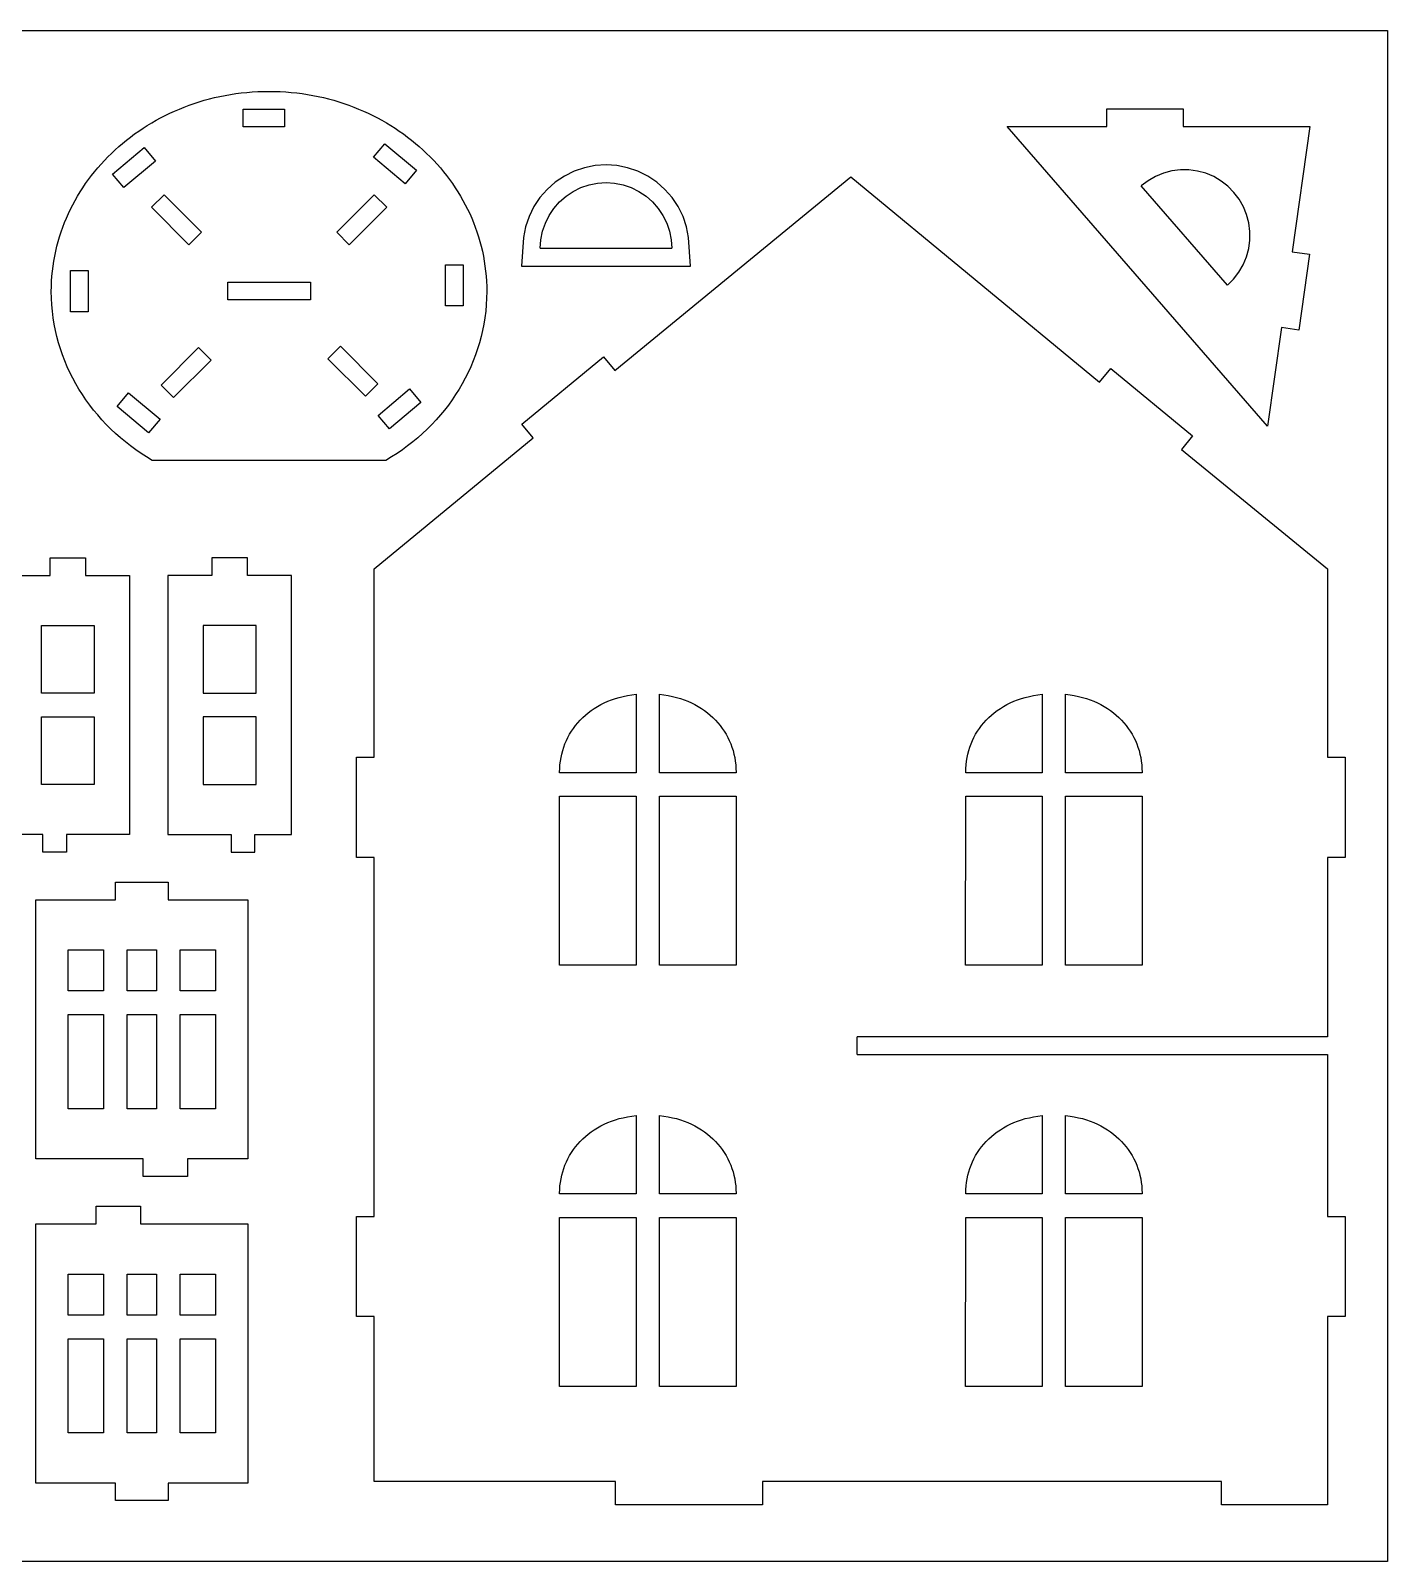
# Model space of a CAD drawing. Extents: x -7719 to 7719, y -4868 to 4868.
# Drawn here: x -5442 to -2671, y -1563 to 1563 of the extents above; entities that cross this region are included whole.
import ezdxf

# ---------------------------------------------------------------- set-up
doc = ezdxf.new("R2010")
doc.units = 0
doc.header["$MEASUREMENT"] = 0
doc.layers.get('0').update_dxf_attribs({"linetype": 'CONTINUOUS'})

msp = doc.modelspace()

# ---------------------------------------------------------------- linework, layer by layer
for p, q in [((-7719.2, 1562.6), (-2670.9, 1562.6)), ((-2670.9, 1562.6), (-2670.9, -1562.6)), ((-4989.4, 1437.4), (-4978.1, 1438.1)), ((-4978.1, 1438.1), (-4966.7, 1438.5)), ((-4966.7, 1438.5), (-4955.2, 1438.6)), ((-4955.2, 1438.6), (-4943.7, 1438.5)), ((-4943.7, 1438.5), (-4932.3, 1438.1)), ((-4932.3, 1438.1), (-4921, 1437.4)), ((-5138.2, 1402.5), (-5128.3, 1406.5)), ((-5128.3, 1406.5), (-5118.3, 1410.3)), ((-5118.3, 1410.3), (-5108.1, 1413.8)), ((-5108.1, 1413.8), (-5097.8, 1417.2)), ((-5097.8, 1417.2), (-5087.4, 1420.3)), ((-5087.4, 1420.3), (-5076.9, 1423.1)), ((-5076.9, 1423.1), (-5066.3, 1425.8)), ((-5066.3, 1425.8), (-5055.6, 1428.2)), ((-5055.6, 1428.2), (-5044.8, 1430.3)), ((-5044.8, 1430.3), (-5033.9, 1432.2)), ((-5033.9, 1432.2), (-5022.9, 1433.9)), ((-5022.9, 1433.9), (-5011.8, 1435.3)), ((-5011.8, 1435.3), (-5000.7, 1436.5)), ((-5000.7, 1436.5), (-4989.4, 1437.4)), ((-4921, 1437.4), (-4909.7, 1436.5)), ((-4909.7, 1436.5), (-4898.6, 1435.3)), ((-4898.6, 1435.3), (-4887.5, 1433.9)), ((-4887.5, 1433.9), (-4876.5, 1432.2)), ((-4876.5, 1432.2), (-4865.6, 1430.3)), ((-4865.6, 1430.3), (-4854.8, 1428.2)), ((-4854.8, 1428.2), (-4844.1, 1425.8)), ((-4844.1, 1425.8), (-4833.5, 1423.1)), ((-4833.5, 1423.1), (-4823, 1420.3)), ((-4823, 1420.3), (-4812.6, 1417.2)), ((-4812.6, 1417.2), (-4802.3, 1413.8)), ((-4802.3, 1413.8), (-4792.2, 1410.3)), ((-4792.2, 1410.3), (-4782.1, 1406.5)), ((-4782.1, 1406.5), (-4772.2, 1402.5)), ((-5194.9, 1374.2), (-5185.8, 1379.5)), ((-5185.8, 1379.5), (-5176.6, 1384.5)), ((-5176.6, 1384.5), (-5167.2, 1389.3)), ((-5167.2, 1389.3), (-5157.7, 1393.9)), ((-5157.7, 1393.9), (-5148, 1398.3)), ((-5148, 1398.3), (-5138.2, 1402.5)), ((-5007.9, 1366.3), (-5007.9, 1402.4)), ((-5007.9, 1402.4), (-4923.7, 1402.4)), ((-4923.7, 1402.4), (-4923.7, 1366.3)), ((-4772.2, 1402.5), (-4762.4, 1398.3)), ((-4762.4, 1398.3), (-4752.8, 1393.9)), ((-4752.8, 1393.9), (-4743.2, 1389.3)), ((-4743.2, 1389.3), (-4733.9, 1384.5)), ((-4733.9, 1384.5), (-4724.6, 1379.5)), ((-4724.6, 1379.5), (-4715.5, 1374.2)), ((-3244.2, 1403), (-3088, 1403)), ((-3244.2, 1367), (-3244.2, 1403)), ((-3088, 1403), (-3088, 1367)), ((-5246.2, 1339), (-5238.1, 1345.3)), ((-5238.1, 1345.3), (-5229.8, 1351.5)), ((-5229.8, 1351.5), (-5221.3, 1357.4)), ((-5221.3, 1357.4), (-5212.6, 1363.2)), ((-5212.6, 1363.2), (-5203.8, 1368.8)), ((-5203.8, 1368.8), (-5194.9, 1374.2)), ((-4923.7, 1366.3), (-5007.9, 1366.3)), ((-4715.5, 1374.2), (-4706.6, 1368.8)), ((-4706.6, 1368.8), (-4697.8, 1363.2)), ((-4697.8, 1363.2), (-4689.1, 1357.4)), ((-4689.1, 1357.4), (-4680.7, 1351.5)), ((-4680.7, 1351.5), (-4672.3, 1345.3)), ((-4672.3, 1345.3), (-4664.2, 1339)), ((-3447.7, 1367), (-3244.2, 1367)), ((-2915.5, 754.7), (-3447.7, 1367)), ((-3088, 1367), (-2829.5, 1367)), ((-2829.5, 1367), (-2865.4, 1111)), ((-5277.1, 1311.9), (-5269.7, 1318.9)), ((-5274.8, 1269.8), (-5210.3, 1323.9)), ((-5269.7, 1318.9), (-5262, 1325.8)), ((-5262, 1325.8), (-5254.2, 1332.4)), ((-5254.2, 1332.4), (-5246.2, 1339)), ((-5210.3, 1323.9), (-5187.1, 1296.3)), ((-4741.8, 1304), (-4718.6, 1331.6)), ((-4718.6, 1331.6), (-4654.2, 1277.5)), ((-4664.2, 1339), (-4656.2, 1332.4)), ((-4656.2, 1332.4), (-4648.4, 1325.8)), ((-4648.4, 1325.8), (-4640.8, 1318.9)), ((-4640.8, 1318.9), (-4633.3, 1311.9)), ((-5311.6, 1274.5), (-5305.1, 1282.2)), ((-5305.1, 1282.2), (-5298.4, 1289.9)), ((-5298.4, 1289.9), (-5291.5, 1297.4)), ((-5291.5, 1297.4), (-5284.4, 1304.7)), ((-5284.4, 1304.7), (-5277.1, 1311.9)), ((-5187.1, 1296.3), (-5251.6, 1242.2)), ((-4677.4, 1249.9), (-4741.8, 1304)), ((-4633.3, 1311.9), (-4626, 1304.7)), ((-4626, 1304.7), (-4618.9, 1297.4)), ((-4618.9, 1297.4), (-4612, 1289.9)), ((-4612, 1289.9), (-4605.3, 1282.2)), ((-4605.3, 1282.2), (-4598.8, 1274.5)), ((-4311, 1282.5), (-4332.1, 1275.4)), ((-4289.1, 1286.9), (-4311, 1282.5)), ((-4266.9, 1288.4), (-4289.1, 1286.9)), ((-4244.7, 1286.9), (-4266.9, 1288.4)), ((-4222.8, 1282.5), (-4244.7, 1286.9)), ((-4201.7, 1275.4), (-4222.8, 1282.5)), ((-5335.5, 1241.9), (-5329.9, 1250.2)), ((-5329.9, 1250.2), (-5324, 1258.4)), ((-5324, 1258.4), (-5317.9, 1266.5)), ((-5317.9, 1266.5), (-5311.6, 1274.5)), ((-5251.6, 1242.2), (-5274.8, 1269.8)), ((-4654.2, 1277.5), (-4677.4, 1249.9)), ((-4598.8, 1274.5), (-4592.5, 1266.5)), ((-4592.5, 1266.5), (-4586.4, 1258.4)), ((-4586.4, 1258.4), (-4580.6, 1250.2)), ((-4580.6, 1250.2), (-4574.9, 1241.9)), ((-4370.6, 1253.2), (-4387.3, 1238.5)), ((-4352, 1265.5), (-4370.6, 1253.2)), ((-4332.1, 1275.4), (-4352, 1265.5)), ((-4301.6, 1247.6), (-4284.4, 1251.1)), ((-4284.4, 1251.1), (-4266.9, 1252.2)), ((-4266.9, 1252.2), (-4249.4, 1251.1)), ((-4249.4, 1251.1), (-4232.2, 1247.6)), ((-4248.8, 868.9), (-3767.2, 1264)), ((-4181.8, 1265.5), (-4201.7, 1275.4)), ((-4163.2, 1253.2), (-4181.8, 1265.5)), ((-4146.5, 1238.5), (-4163.2, 1253.2)), ((-3767.2, 1264), (-3258.7, 844.8)), ((-3159.6, 1256.2), (-3173.6, 1245.6)), ((-3144.4, 1264.9), (-3159.6, 1256.2)), ((-3128.2, 1271.5), (-3144.4, 1264.9)), ((-3111.2, 1276), (-3128.2, 1271.5)), ((-3093.8, 1278.2), (-3111.2, 1276)), ((-3076.2, 1278.2), (-3093.8, 1278.2)), ((-3058.8, 1275.8), (-3076.2, 1278.2)), ((-3041.9, 1271.2), (-3058.8, 1275.8)), ((-3025.7, 1264.4), (-3041.9, 1271.2)), ((-3010.6, 1255.5), (-3025.7, 1264.4)), ((-2996.7, 1244.8), (-3010.6, 1255.5)), ((-5351.3, 1216), (-5346.3, 1224.7)), ((-5346.3, 1224.7), (-5341, 1233.4)), ((-5341, 1233.4), (-5335.5, 1241.9)), ((-5195.2, 1202), (-5169.7, 1227.5)), ((-5169.7, 1227.5), (-5093.2, 1151)), ((-4816.7, 1151), (-4740.2, 1227.5)), ((-4740.2, 1227.5), (-4714.7, 1202)), ((-4574.9, 1241.9), (-4569.4, 1233.4)), ((-4569.4, 1233.4), (-4564.2, 1224.7)), ((-4564.2, 1224.7), (-4559.1, 1216)), ((-4402, 1221.7), (-4414.4, 1203.2)), ((-4387.3, 1238.5), (-4402, 1221.7)), ((-4361.8, 1212.9), (-4348.6, 1224.5)), ((-4348.6, 1224.5), (-4334, 1234.2)), ((-4334, 1234.2), (-4318.2, 1242)), ((-4318.2, 1242), (-4301.6, 1247.6)), ((-4232.2, 1247.6), (-4215.6, 1242)), ((-4215.6, 1242), (-4199.8, 1234.2)), ((-4199.8, 1234.2), (-4185.2, 1224.5)), ((-4185.2, 1224.5), (-4172, 1212.9)), ((-4131.8, 1221.7), (-4146.5, 1238.5)), ((-4119.4, 1203.2), (-4131.8, 1221.7)), ((-2997.6, 1043.1), (-3173.6, 1245.6)), ((-2984.3, 1232.3), (-2996.7, 1244.8)), ((-2973.7, 1218.4), (-2984.3, 1232.3)), ((-5369.1, 1179.8), (-5365, 1189)), ((-5365, 1189), (-5360.6, 1198.1)), ((-5360.6, 1198.1), (-5356.1, 1207.1)), ((-5356.1, 1207.1), (-5351.3, 1216)), ((-5118.7, 1125.5), (-5195.2, 1202)), ((-4714.7, 1202), (-4791.2, 1125.5)), ((-4559.1, 1216), (-4554.3, 1207.1)), ((-4554.3, 1207.1), (-4549.8, 1198.1)), ((-4549.8, 1198.1), (-4545.4, 1189)), ((-4545.4, 1189), (-4541.3, 1179.8)), ((-4414.4, 1203.2), (-4424.2, 1183.2)), ((-4383.1, 1185.1), (-4373.3, 1199.7)), ((-4373.3, 1199.7), (-4361.8, 1212.9)), ((-4172, 1212.9), (-4160.5, 1199.7)), ((-4160.5, 1199.7), (-4150.7, 1185.1)), ((-4109.6, 1183.2), (-4119.4, 1203.2)), ((-2965, 1203.1), (-2973.7, 1218.4)), ((-2958.4, 1186.9), (-2965, 1203.1)), ((-5379.9, 1151.5), (-5376.6, 1161)), ((-5376.6, 1161), (-5372.9, 1170.5)), ((-5372.9, 1170.5), (-5369.1, 1179.8)), ((-4541.3, 1179.8), (-4537.5, 1170.5)), ((-4537.5, 1170.5), (-4533.9, 1161)), ((-4533.9, 1161), (-4530.5, 1151.5)), ((-4431.4, 1162.1), (-4435.7, 1140.3)), ((-4424.2, 1183.2), (-4431.4, 1162.1)), ((-4396.5, 1152.8), (-4390.8, 1169.4)), ((-4390.8, 1169.4), (-4383.1, 1185.1)), ((-4150.7, 1185.1), (-4143, 1169.4)), ((-4143, 1169.4), (-4137.3, 1152.8)), ((-4102.4, 1162.1), (-4109.6, 1183.2)), ((-4098.1, 1140.3), (-4102.4, 1162.1)), ((-2953.9, 1169.9), (-2958.4, 1186.9)), ((-2951.7, 1152.5), (-2953.9, 1169.9)), ((-5388.5, 1122.2), (-5385.9, 1132.1)), ((-5385.9, 1132.1), (-5383.1, 1141.8)), ((-5383.1, 1141.8), (-5379.9, 1151.5)), ((-5093.2, 1151), (-5118.7, 1125.5)), ((-4791.2, 1125.5), (-4816.7, 1151)), ((-4530.5, 1151.5), (-4527.4, 1141.8)), ((-4527.4, 1141.8), (-4524.5, 1132.1)), ((-4524.5, 1132.1), (-4521.9, 1122.2)), ((-4435.7, 1140.3), (-4439.6, 1082)), ((-4401.1, 1118.1), (-4399.9, 1135.6)), ((-4399.9, 1135.6), (-4396.5, 1152.8)), ((-4137.3, 1152.8), (-4133.9, 1135.6)), ((-4133.9, 1135.6), (-4132.8, 1118.1)), ((-4094.2, 1082), (-4098.1, 1140.3)), ((-2954.1, 1117.6), (-2951.8, 1135)), ((-2951.8, 1135), (-2951.7, 1152.5)), ((-5394.8, 1092.2), (-5393, 1102.3)), ((-5393, 1102.3), (-5390.9, 1112.3)), ((-5390.9, 1112.3), (-5388.5, 1122.2)), ((-4521.9, 1122.2), (-4519.5, 1112.3)), ((-4519.5, 1112.3), (-4517.4, 1102.3)), ((-4517.4, 1102.3), (-4515.6, 1092.2)), ((-4401.1, 1118.1), (-4132.8, 1118.1)), ((-2965.5, 1084.5), (-2958.7, 1100.7)), ((-2958.7, 1100.7), (-2954.1, 1117.6)), ((-2865.4, 1111), (-2829.7, 1105.9)), ((-2829.7, 1105.9), (-2851.5, 951.2)), ((-5398.6, 1061.4), (-5397.6, 1071.7)), ((-5397.6, 1071.7), (-5396.4, 1082)), ((-5396.4, 1082), (-5394.8, 1092.2)), ((-5360.6, 1072.6), (-5324.5, 1072.6)), ((-5360.6, 988.5), (-5360.6, 1072.6)), ((-5324.5, 1072.6), (-5324.5, 988.5)), ((-4595, 1000.5), (-4595, 1084.7)), ((-4595, 1084.7), (-4559, 1084.6)), ((-4559, 1084.6), (-4558.9, 1000.5)), ((-4515.6, 1092.2), (-4514.1, 1082)), ((-4514.1, 1082), (-4512.8, 1071.7)), ((-4512.8, 1071.7), (-4511.8, 1061.4)), ((-4439.6, 1082), (-4094.2, 1082)), ((-2985.1, 1055.4), (-2974.4, 1069.3)), ((-2974.4, 1069.3), (-2965.5, 1084.5)), ((-5399.9, 1030), (-5399.8, 1040.5)), ((-5399.8, 1040.5), (-5399.4, 1051)), ((-5399.4, 1051), (-5398.6, 1061.4)), ((-5039.1, 1048.8), (-4870.8, 1048.8)), ((-5039.1, 1012.8), (-5039.1, 1048.8)), ((-4870.8, 1048.8), (-4870.8, 1012.8)), ((-4511.8, 1061.4), (-4511.1, 1051)), ((-4511.1, 1051), (-4510.6, 1040.5)), ((-4510.6, 1040.5), (-4510.5, 1030)), ((-2997.6, 1043.1), (-2985.1, 1055.4)), ((-5399.7, 1016.4), (-5399.9, 1030)), ((-5399, 1003), (-5399.7, 1016.4)), ((-5397.8, 989.7), (-5399, 1003)), ((-4870.8, 1012.8), (-5039.1, 1012.8)), ((-4558.9, 1000.5), (-4595, 1000.5)), ((-4511.4, 1003), (-4512.6, 989.7)), ((-4510.7, 1016.4), (-4511.4, 1003)), ((-4510.5, 1030), (-4510.7, 1016.4)), ((-5396.2, 976.5), (-5397.8, 989.7)), ((-5394.1, 963.4), (-5396.2, 976.5)), ((-5324.5, 988.5), (-5360.6, 988.5)), ((-4514.3, 976.5), (-4516.3, 963.4)), ((-4512.6, 989.7), (-4514.3, 976.5)), ((-5391.5, 950.5), (-5394.1, 963.4)), ((-5388.6, 937.8), (-5391.5, 950.5)), ((-5385.2, 925.1), (-5388.6, 937.8)), ((-4521.9, 937.8), (-4525.3, 925.1)), ((-4518.9, 950.5), (-4521.9, 937.8)), ((-4516.3, 963.4), (-4518.9, 950.5)), ((-2887.2, 956.2), (-2915.5, 754.7)), ((-2851.5, 951.2), (-2887.2, 956.2)), ((-5381.3, 912.7), (-5385.2, 925.1)), ((-5377.1, 900.4), (-5381.3, 912.7)), ((-5175.7, 838.8), (-5099.2, 915.3)), ((-5099.2, 915.3), (-5073.7, 889.8)), ((-4834.8, 892.6), (-4809.3, 918.1)), ((-4809.3, 918.1), (-4732.8, 841.6)), ((-4529.1, 912.7), (-4533.3, 900.4)), ((-4525.3, 925.1), (-4529.1, 912.7)), ((-5372.4, 888.2), (-5377.1, 900.4)), ((-5367.4, 876.3), (-5372.4, 888.2)), ((-5362, 864.5), (-5367.4, 876.3)), ((-5073.7, 889.8), (-5150.2, 813.3)), ((-4758.3, 816.1), (-4834.8, 892.6)), ((-4543, 876.3), (-4548.5, 864.5)), ((-4538, 888.2), (-4543, 876.3)), ((-4533.3, 900.4), (-4538, 888.2)), ((-4438.7, 759.1), (-4271.8, 896.7)), ((-4271.8, 896.7), (-4248.8, 868.9)), ((-5356.1, 852.9), (-5362, 864.5)), ((-5349.9, 841.6), (-5356.1, 852.9)), ((-4554.3, 852.9), (-4560.5, 841.6)), ((-4548.5, 864.5), (-4554.3, 852.9)), ((-3258.7, 844.8), (-3235.8, 872.7)), ((-3235.8, 872.7), (-3068.8, 735)), ((-5343.4, 830.4), (-5349.9, 841.6)), ((-5336.4, 819.4), (-5343.4, 830.4)), ((-5329.1, 808.7), (-5336.4, 819.4)), ((-5265.5, 795.5), (-5242.3, 823.2)), ((-5242.3, 823.2), (-5177.9, 769.1)), ((-5150.2, 813.3), (-5175.7, 838.8)), ((-4732.8, 841.6), (-4758.3, 816.1)), ((-4732.6, 776.9), (-4668.1, 831)), ((-4668.1, 831), (-4644.9, 803.3)), ((-4574, 819.4), (-4581.3, 808.7)), ((-4567.1, 830.4), (-4574, 819.4)), ((-4560.5, 841.6), (-4567.1, 830.4)), ((-5321.5, 798.2), (-5329.1, 808.7)), ((-5313.5, 787.9), (-5321.5, 798.2)), ((-5305.2, 777.9), (-5313.5, 787.9)), ((-5201.1, 741.5), (-5265.5, 795.5)), ((-4644.9, 803.3), (-4709.4, 749.3)), ((-4596.9, 787.9), (-4605.2, 777.9)), ((-4588.9, 798.2), (-4596.9, 787.9)), ((-4581.3, 808.7), (-4588.9, 798.2)), ((-5296.6, 768.1), (-5305.2, 777.9)), ((-5287.6, 758.5), (-5296.6, 768.1)), ((-5278.3, 749.2), (-5287.6, 758.5)), ((-5177.9, 769.1), (-5201.1, 741.5)), ((-4709.4, 749.3), (-4732.6, 776.9)), ((-4622.8, 758.5), (-4632.1, 749.2)), ((-4613.9, 768.1), (-4622.8, 758.5)), ((-4605.2, 777.9), (-4613.9, 768.1)), ((-4415.8, 731.3), (-4438.7, 759.1)), ((-5268.8, 740.2), (-5278.3, 749.2)), ((-5258.9, 731.5), (-5268.8, 740.2)), ((-5248.7, 723), (-5258.9, 731.5)), ((-5238.3, 714.8), (-5248.7, 723)), ((-4740.4, 463.7), (-4415.8, 731.3)), ((-4661.7, 723), (-4672.1, 714.8)), ((-4651.5, 731.5), (-4661.7, 723)), ((-4641.7, 740.2), (-4651.5, 731.5)), ((-4632.1, 749.2), (-4641.7, 740.2)), ((-3068.8, 735), (-3091.8, 707.2)), ((-5227.6, 707), (-5238.3, 714.8)), ((-5216.6, 699.4), (-5227.6, 707)), ((-5205.4, 692.1), (-5216.6, 699.4)), ((-5193.9, 685.1), (-5205.4, 692.1)), ((-4705, 692.1), (-4716.5, 685.1)), ((-4693.8, 699.4), (-4705, 692.1)), ((-4682.8, 707), (-4693.8, 699.4)), ((-4672.1, 714.8), (-4682.8, 707)), ((-3091.8, 707.2), (-2793.2, 463.7)), ((-4716.5, 685.1), (-5193.9, 685.1)), ((-5402.2, 486.4), (-5330.1, 486.4)), ((-5402.2, 450.3), (-5402.2, 486.4)), ((-5330.1, 486.4), (-5330.1, 450.3)), ((-4999.5, 486.4), (-5071.7, 486.4)), ((-5071.7, 486.4), (-5071.7, 450.3)), ((-4999.5, 450.3), (-4999.5, 486.4)), ((-5492.4, 450.3), (-5402.2, 450.3)), ((-5330.1, 450.3), (-5239.9, 450.3)), ((-5239.9, 450.3), (-5239.9, -78.6)), ((-5071.7, 450.3), (-5161.8, 450.3)), ((-5161.8, 450.3), (-5161.8, -78.6)), ((-4909.4, 450.3), (-4999.5, 450.3)), ((-4909.4, -78.6), (-4909.4, 450.3)), ((-4740.4, 79.1), (-4740.4, 463.7)), ((-2793.2, 463.7), (-2793.2, 79.1)), ((-5420.2, 209.9), (-5420.2, 348.1)), ((-5420.2, 348.1), (-5312.1, 348.1)), ((-5312.1, 348.1), (-5312.1, 209.9)), ((-5089.7, 348.1), (-5089.7, 209.9)), ((-4981.5, 348.1), (-5089.7, 348.1)), ((-4981.5, 209.9), (-4981.5, 348.1)), ((-5312.1, 209.9), (-5420.2, 209.9)), ((-5089.7, 209.9), (-4981.5, 209.9)), ((-4277.5, 186.5), (-4270.5, 190)), ((-4270.5, 190), (-4263.2, 193.3)), ((-4263.2, 193.3), (-4255.6, 196.2)), ((-4255.6, 196.2), (-4247.8, 198.9)), ((-4247.8, 198.9), (-4239.8, 201.3)), ((-4239.8, 201.3), (-4231.6, 203.3)), ((-4231.6, 203.3), (-4223.1, 205.1)), ((-4223.1, 205.1), (-4214.4, 206.5)), ((-4214.4, 206.5), (-4205.5, 207.6)), ((-4205.5, 207.6), (-4205.5, 47.5)), ((-4157.4, 207.6), (-4148.5, 206.5)), ((-4157.4, 47.5), (-4157.4, 207.6)), ((-4148.5, 206.5), (-4139.8, 205.1)), ((-4139.8, 205.1), (-4131.4, 203.3)), ((-4131.4, 203.3), (-4123.1, 201.3)), ((-4123.1, 201.3), (-4115.1, 198.9)), ((-4115.1, 198.9), (-4107.3, 196.2)), ((-4107.3, 196.2), (-4099.8, 193.3)), ((-4099.8, 193.3), (-4092.5, 190)), ((-4092.5, 190), (-4085.4, 186.5)), ((-3448.2, 186.5), (-3441.1, 190)), ((-3441.1, 190), (-3433.8, 193.3)), ((-3433.8, 193.3), (-3426.3, 196.2)), ((-3426.3, 196.2), (-3418.5, 198.9)), ((-3418.5, 198.9), (-3410.5, 201.3)), ((-3410.5, 201.3), (-3402.2, 203.3)), ((-3402.2, 203.3), (-3393.8, 205.1)), ((-3393.8, 205.1), (-3385.1, 206.5)), ((-3385.1, 206.5), (-3376.2, 207.6)), ((-3376.2, 207.6), (-3376.2, 47.5)), ((-3328.1, 207.6), (-3319.2, 206.5)), ((-3328.1, 47.5), (-3328.1, 207.6)), ((-3319.2, 206.5), (-3310.5, 205.1)), ((-3310.5, 205.1), (-3302, 203.3)), ((-3302, 203.3), (-3293.8, 201.3)), ((-3293.8, 201.3), (-3285.8, 198.9)), ((-3285.8, 198.9), (-3278, 196.2)), ((-3278, 196.2), (-3270.4, 193.3)), ((-3270.4, 193.3), (-3263.1, 190)), ((-3263.1, 190), (-3256.1, 186.5)), ((-5420.2, 23.6), (-5420.2, 161.8)), ((-5420.2, 161.8), (-5312.1, 161.8)), ((-5312.1, 161.8), (-5312.1, 23.6)), ((-4981.5, 161.8), (-5089.7, 161.8)), ((-5089.7, 161.8), (-5089.7, 23.6)), ((-4981.5, 23.6), (-4981.5, 161.8)), ((-4319.6, 154.9), (-4314.4, 160.1)), ((-4314.4, 160.1), (-4308.9, 165.1)), ((-4308.9, 165.1), (-4303.2, 169.9)), ((-4303.2, 169.9), (-4297.1, 174.4)), ((-4297.1, 174.4), (-4290.9, 178.7)), ((-4290.9, 178.7), (-4284.3, 182.7)), ((-4284.3, 182.7), (-4277.5, 186.5)), ((-4085.4, 186.5), (-4078.6, 182.7)), ((-4078.6, 182.7), (-4072.1, 178.7)), ((-4072.1, 178.7), (-4065.8, 174.4)), ((-4065.8, 174.4), (-4059.8, 169.9)), ((-4059.8, 169.9), (-4054, 165.1)), ((-4054, 165.1), (-4048.6, 160.1)), ((-4048.6, 160.1), (-4043.4, 154.9)), ((-3490.3, 154.9), (-3485, 160.1)), ((-3485, 160.1), (-3479.6, 165.1)), ((-3479.6, 165.1), (-3473.8, 169.9)), ((-3473.8, 169.9), (-3467.8, 174.4)), ((-3467.8, 174.4), (-3461.5, 178.7)), ((-3461.5, 178.7), (-3455, 182.7)), ((-3455, 182.7), (-3448.2, 186.5)), ((-3256.1, 186.5), (-3249.3, 182.7)), ((-3249.3, 182.7), (-3242.7, 178.7)), ((-3242.7, 178.7), (-3236.5, 174.4)), ((-3236.5, 174.4), (-3230.4, 169.9)), ((-3230.4, 169.9), (-3224.7, 165.1)), ((-3224.7, 165.1), (-3219.2, 160.1)), ((-3219.2, 160.1), (-3214, 154.9)), ((-4344.8, 119.6), (-4341.3, 125.9)), ((-4341.3, 125.9), (-4337.6, 132.1)), ((-4337.6, 132.1), (-4333.5, 138)), ((-4333.5, 138), (-4329.2, 143.9)), ((-4329.2, 143.9), (-4324.5, 149.5)), ((-4324.5, 149.5), (-4319.6, 154.9)), ((-4043.4, 154.9), (-4038.4, 149.5)), ((-4038.4, 149.5), (-4033.8, 143.9)), ((-4033.8, 143.9), (-4029.5, 138)), ((-4029.5, 138), (-4025.4, 132.1)), ((-4025.4, 132.1), (-4021.6, 125.9)), ((-4021.6, 125.9), (-4018.2, 119.6)), ((-3515.4, 119.6), (-3512, 125.9)), ((-3512, 125.9), (-3508.2, 132.1)), ((-3508.2, 132.1), (-3504.2, 138)), ((-3504.2, 138), (-3499.8, 143.9)), ((-3499.8, 143.9), (-3495.2, 149.5)), ((-3495.2, 149.5), (-3490.3, 154.9)), ((-3214, 154.9), (-3209.1, 149.5)), ((-3209.1, 149.5), (-3204.4, 143.9)), ((-3204.4, 143.9), (-3200.1, 138)), ((-3200.1, 138), (-3196, 132.1)), ((-3196, 132.1), (-3192.3, 125.9)), ((-3192.3, 125.9), (-3188.8, 119.6)), ((-4355.4, 92.7), (-4353.2, 99.6)), ((-4353.2, 99.6), (-4350.7, 106.4)), ((-4350.7, 106.4), (-4347.9, 113.1)), ((-4347.9, 113.1), (-4344.8, 119.6)), ((-4018.2, 119.6), (-4015.1, 113.1)), ((-4015.1, 113.1), (-4012.2, 106.4)), ((-4012.2, 106.4), (-4009.7, 99.6)), ((-4009.7, 99.6), (-4007.5, 92.7)), ((-3526.1, 92.7), (-3523.9, 99.6)), ((-3523.9, 99.6), (-3521.4, 106.4)), ((-3521.4, 106.4), (-3518.5, 113.1)), ((-3518.5, 113.1), (-3515.4, 119.6)), ((-3188.8, 119.6), (-3185.7, 113.1)), ((-3185.7, 113.1), (-3182.9, 106.4)), ((-3182.9, 106.4), (-3180.4, 99.6)), ((-3180.4, 99.6), (-3178.2, 92.7)), ((-4776.5, -125.3), (-4776.5, 79.1)), ((-4776.5, 79.1), (-4740.4, 79.1)), ((-4361.4, 56.4), (-4360.9, 63.9)), ((-4360.9, 63.9), (-4360.1, 71.3)), ((-4360.1, 71.3), (-4358.8, 78.5)), ((-4358.8, 78.5), (-4357.3, 85.7)), ((-4357.3, 85.7), (-4355.4, 92.7)), ((-4007.5, 92.7), (-4005.7, 85.7)), ((-4005.7, 85.7), (-4004.1, 78.5)), ((-4004.1, 78.5), (-4002.9, 71.3)), ((-4002.9, 71.3), (-4002, 63.9)), ((-4002, 63.9), (-4001.5, 56.4)), ((-3532.1, 56.4), (-3531.6, 63.9)), ((-3531.6, 63.9), (-3530.7, 71.3)), ((-3530.7, 71.3), (-3529.5, 78.5)), ((-3529.5, 78.5), (-3528, 85.7)), ((-3528, 85.7), (-3526.1, 92.7)), ((-3178.2, 92.7), (-3176.3, 85.7)), ((-3176.3, 85.7), (-3174.8, 78.5)), ((-3174.8, 78.5), (-3173.6, 71.3)), ((-3173.6, 71.3), (-3172.7, 63.9)), ((-3172.7, 63.9), (-3172.2, 56.4)), ((-2793.2, 79.1), (-2757.1, 79.1)), ((-2757.1, 79.1), (-2757.1, -125.3)), ((-4361.6, 48.9), (-4361.4, 56.4)), ((-4361.6, 47.5), (-4361.6, 48.9)), ((-4205.5, 47.5), (-4361.6, 47.5)), ((-4001.3, 47.5), (-4157.4, 47.5)), ((-4001.5, 56.4), (-4001.3, 48.9)), ((-4001.3, 48.9), (-4001.3, 47.5)), ((-3532.3, 48.9), (-3532.1, 56.4)), ((-3532.3, 47.5), (-3532.3, 48.9)), ((-3376.2, 47.5), (-3532.3, 47.5)), ((-3172, 47.5), (-3328.1, 47.5)), ((-3172.2, 56.4), (-3172, 48.9)), ((-3172, 48.9), (-3172, 47.5)), ((-5312.1, 23.6), (-5420.2, 23.6)), ((-5089.7, 23.6), (-4981.5, 23.6)), ((-4361.8, -345.3), (-4361.6, -0.3)), ((-4361.6, -0.3), (-4205.5, -0.3)), ((-4205.5, -0.3), (-4205.5, -345.3)), ((-4157.4, -345.3), (-4157.4, -0.3)), ((-4157.4, -0.3), (-4001.3, -0.3)), ((-4001.3, -0.3), (-4001.2, -345.3)), ((-3532.4, -345.3), (-3532.3, -0.3)), ((-3532.3, -0.3), (-3376.2, -0.3)), ((-3376.2, -0.3), (-3376.2, -345.3)), ((-3328.1, -0.3), (-3172, -0.3)), ((-3328.1, -345.3), (-3328.1, -0.3)), ((-3172, -0.3), (-3171.8, -345.3)), ((-5417.2, -78.6), (-5492.4, -78.6)), ((-5417.2, -114.6), (-5417.2, -78.6)), ((-5369.1, -78.6), (-5369.1, -114.6)), ((-5239.9, -78.6), (-5369.1, -78.6)), ((-5161.8, -78.6), (-5032.6, -78.6)), ((-5032.6, -78.6), (-5032.6, -114.6)), ((-4984.5, -114.6), (-4984.5, -78.6)), ((-4984.5, -78.6), (-4909.4, -78.6)), ((-5369.1, -114.6), (-5417.2, -114.6)), ((-5032.6, -114.6), (-4984.5, -114.6)), ((-4740.4, -125.3), (-4776.5, -125.3)), ((-4740.4, -858.5), (-4740.4, -125.3)), ((-2793.2, -125.3), (-2793.2, -491.9)), ((-2757.1, -125.3), (-2793.2, -125.3)), ((-5269.1, -175.6), (-5160.9, -175.6)), ((-5269.1, -211.7), (-5269.1, -175.6)), ((-5160.9, -175.6), (-5160.9, -211.7)), ((-5431.3, -740.6), (-5431.3, -211.7)), ((-5431.3, -211.7), (-5269.1, -211.7)), ((-5160.9, -211.7), (-4998.6, -211.7)), ((-4998.6, -211.7), (-4998.6, -740.6)), ((-5365.2, -398), (-5365.2, -313.9)), ((-5365.2, -313.9), (-5293.1, -313.9)), ((-5293.1, -313.9), (-5293.1, -398)), ((-5245, -398), (-5245, -313.9)), ((-5245, -313.9), (-5184.9, -313.9)), ((-5184.9, -313.9), (-5184.9, -398)), ((-5136.9, -398), (-5136.9, -313.9)), ((-5136.9, -313.9), (-5064.7, -313.9)), ((-5064.7, -313.9), (-5064.7, -398)), ((-4205.5, -345.3), (-4361.8, -345.3)), ((-4001.2, -345.3), (-4157.4, -345.3)), ((-3376.2, -345.3), (-3532.4, -345.3)), ((-3171.8, -345.3), (-3328.1, -345.3)), ((-5293.1, -398), (-5365.2, -398)), ((-5184.9, -398), (-5245, -398)), ((-5064.7, -398), (-5136.9, -398)), ((-5365.2, -638.4), (-5365.2, -446.1)), ((-5365.2, -446.1), (-5293.1, -446.1)), ((-5293.1, -446.1), (-5293.1, -638.4)), ((-5245, -446.1), (-5184.9, -446.1)), ((-5245, -638.4), (-5245, -446.1)), ((-5184.9, -446.1), (-5184.9, -638.4)), ((-5136.9, -638.4), (-5136.9, -446.1)), ((-5136.9, -446.1), (-5064.7, -446.1)), ((-5064.7, -446.1), (-5064.7, -638.4)), ((-2793.2, -491.9), (-3754, -491.9)), ((-3754, -527.9), (-3754, -491.9)), ((-3754, -527.9), (-2793.2, -527.9)), ((-2793.2, -527.9), (-2793.2, -858.5)), ((-5293.1, -638.4), (-5365.2, -638.4)), ((-5184.9, -638.4), (-5245, -638.4)), ((-5064.7, -638.4), (-5136.9, -638.4)), ((-4231.6, -656.7), (-4223.1, -654.9)), ((-4223.1, -654.9), (-4214.4, -653.5)), ((-4214.4, -653.5), (-4205.5, -652.4)), ((-4205.5, -652.4), (-4205.5, -812.5)), ((-4157.4, -812.5), (-4157.4, -652.4)), ((-4157.4, -652.4), (-4148.5, -653.5)), ((-4148.5, -653.5), (-4139.8, -654.9)), ((-4139.8, -654.9), (-4131.4, -656.7)), ((-3402.2, -656.7), (-3393.8, -654.9)), ((-3393.8, -654.9), (-3385.1, -653.5)), ((-3385.1, -653.5), (-3376.2, -652.4)), ((-3376.2, -652.4), (-3376.2, -812.5)), ((-3328.1, -652.4), (-3319.2, -653.5)), ((-3328.1, -812.5), (-3328.1, -652.4)), ((-3319.2, -653.5), (-3310.5, -654.9)), ((-3310.5, -654.9), (-3302, -656.7)), ((-4303.2, -690.2), (-4297.1, -685.6)), ((-4297.1, -685.6), (-4290.9, -681.3)), ((-4290.9, -681.3), (-4284.3, -677.3)), ((-4284.3, -677.3), (-4277.5, -673.5)), ((-4277.5, -673.5), (-4270.5, -670)), ((-4270.5, -670), (-4263.2, -666.7)), ((-4263.2, -666.7), (-4255.6, -663.8)), ((-4255.6, -663.8), (-4247.8, -661.1)), ((-4247.8, -661.1), (-4239.8, -658.7)), ((-4239.8, -658.7), (-4231.6, -656.7)), ((-4131.4, -656.7), (-4123.1, -658.7)), ((-4123.1, -658.7), (-4115.1, -661.1)), ((-4115.1, -661.1), (-4107.3, -663.8)), ((-4107.3, -663.8), (-4099.8, -666.7)), ((-4099.8, -666.7), (-4092.5, -670)), ((-4092.5, -670), (-4085.4, -673.5)), ((-4085.4, -673.5), (-4078.6, -677.3)), ((-4078.6, -677.3), (-4072.1, -681.3)), ((-4072.1, -681.3), (-4065.8, -685.6)), ((-4065.8, -685.6), (-4059.8, -690.1)), ((-3473.8, -690.2), (-3467.8, -685.6)), ((-3467.8, -685.6), (-3461.5, -681.3)), ((-3461.5, -681.3), (-3455, -677.3)), ((-3455, -677.3), (-3448.2, -673.5)), ((-3448.2, -673.5), (-3441.1, -670)), ((-3441.1, -670), (-3433.8, -666.7)), ((-3433.8, -666.7), (-3426.3, -663.8)), ((-3426.3, -663.8), (-3418.5, -661.1)), ((-3418.5, -661.1), (-3410.5, -658.7)), ((-3410.5, -658.7), (-3402.2, -656.7)), ((-3302, -656.7), (-3293.8, -658.7)), ((-3293.8, -658.7), (-3285.8, -661.1)), ((-3285.8, -661.1), (-3278, -663.8)), ((-3278, -663.8), (-3270.4, -666.7)), ((-3270.4, -666.7), (-3263.1, -670)), ((-3263.1, -670), (-3256.1, -673.5)), ((-3256.1, -673.5), (-3249.3, -677.3)), ((-3249.3, -677.3), (-3242.7, -681.3)), ((-3242.7, -681.3), (-3236.5, -685.6)), ((-3236.5, -685.6), (-3230.4, -690.1)), ((-4333.5, -722), (-4329.2, -716.2)), ((-4329.2, -716.2), (-4324.5, -710.5)), ((-4324.5, -710.5), (-4319.6, -705.1)), ((-4319.6, -705.1), (-4314.4, -699.9)), ((-4314.4, -699.9), (-4308.9, -694.9)), ((-4308.9, -694.9), (-4303.2, -690.2)), ((-4059.8, -690.1), (-4054, -694.9)), ((-4054, -694.9), (-4048.6, -699.9)), ((-4048.6, -699.9), (-4043.4, -705.1)), ((-4043.4, -705.1), (-4038.4, -710.5)), ((-4038.4, -710.5), (-4033.8, -716.2)), ((-4033.8, -716.2), (-4029.5, -722)), ((-3504.2, -722), (-3499.8, -716.2)), ((-3499.8, -716.2), (-3495.2, -710.5)), ((-3495.2, -710.5), (-3490.3, -705.1)), ((-3490.3, -705.1), (-3485, -699.9)), ((-3485, -699.9), (-3479.6, -694.9)), ((-3479.6, -694.9), (-3473.8, -690.2)), ((-3230.4, -690.1), (-3224.7, -694.9)), ((-3224.7, -694.9), (-3219.2, -699.9)), ((-3219.2, -699.9), (-3214, -705.1)), ((-3214, -705.1), (-3209.1, -710.5)), ((-3209.1, -710.5), (-3204.4, -716.2)), ((-3204.4, -716.2), (-3200.1, -722)), ((-5212, -740.6), (-5431.3, -740.6)), ((-5212, -776.6), (-5212, -740.6)), ((-4998.6, -740.6), (-5121.8, -740.6)), ((-5121.8, -740.6), (-5121.8, -776.6)), ((-4350.7, -753.6), (-4347.9, -747)), ((-4347.9, -747), (-4344.8, -740.5)), ((-4344.8, -740.5), (-4341.3, -734.1)), ((-4341.3, -734.1), (-4337.6, -728)), ((-4337.6, -728), (-4333.5, -722)), ((-4029.5, -722), (-4025.4, -728)), ((-4025.4, -728), (-4021.6, -734.1)), ((-4021.6, -734.1), (-4018.2, -740.5)), ((-4018.2, -740.5), (-4015.1, -747)), ((-4015.1, -747), (-4012.2, -753.6)), ((-3521.4, -753.6), (-3518.5, -747)), ((-3518.5, -747), (-3515.4, -740.5)), ((-3515.4, -740.5), (-3512, -734.1)), ((-3512, -734.1), (-3508.2, -728)), ((-3508.2, -728), (-3504.2, -722)), ((-3200.1, -722), (-3196, -728)), ((-3196, -728), (-3192.3, -734.1)), ((-3192.3, -734.1), (-3188.8, -740.5)), ((-3188.8, -740.5), (-3185.7, -747)), ((-3185.7, -747), (-3182.9, -753.6)), ((-5121.8, -776.6), (-5212, -776.6)), ((-4358.8, -781.5), (-4357.3, -774.3)), ((-4357.3, -774.3), (-4355.4, -767.3)), ((-4355.4, -767.3), (-4353.2, -760.4)), ((-4353.2, -760.4), (-4350.7, -753.6)), ((-4012.2, -753.6), (-4009.7, -760.4)), ((-4009.7, -760.4), (-4007.5, -767.3)), ((-4007.5, -767.3), (-4005.7, -774.3)), ((-4005.7, -774.3), (-4004.1, -781.5)), ((-3529.5, -781.5), (-3528, -774.3)), ((-3528, -774.3), (-3526.1, -767.3)), ((-3526.1, -767.3), (-3523.9, -760.4)), ((-3523.9, -760.4), (-3521.4, -753.6)), ((-3182.9, -753.6), (-3180.4, -760.4)), ((-3180.4, -760.4), (-3178.2, -767.3)), ((-3178.2, -767.3), (-3176.3, -774.3)), ((-3176.3, -774.3), (-3174.8, -781.5)), ((-4361.6, -811.1), (-4361.4, -803.6)), ((-4361.6, -812.5), (-4361.6, -811.1)), ((-4205.5, -812.5), (-4361.6, -812.5)), ((-4361.4, -803.6), (-4360.9, -796.1)), ((-4360.9, -796.1), (-4360.1, -788.8)), ((-4360.1, -788.8), (-4358.8, -781.5)), ((-4001.3, -812.5), (-4157.4, -812.5)), ((-4004.1, -781.5), (-4002.9, -788.8)), ((-4002.9, -788.8), (-4002, -796.1)), ((-4002, -796.1), (-4001.5, -803.6)), ((-4001.5, -803.6), (-4001.3, -811.1)), ((-4001.3, -811.1), (-4001.3, -812.5)), ((-3532.3, -811.1), (-3532.1, -803.6)), ((-3532.3, -812.5), (-3532.3, -811.1)), ((-3376.2, -812.5), (-3532.3, -812.5)), ((-3532.1, -803.6), (-3531.6, -796.1)), ((-3531.6, -796.1), (-3530.7, -788.8)), ((-3530.7, -788.8), (-3529.5, -781.5)), ((-3172, -812.5), (-3328.1, -812.5)), ((-3174.8, -781.5), (-3173.6, -788.8)), ((-3173.6, -788.8), (-3172.7, -796.1)), ((-3172.7, -796.1), (-3172.2, -803.6)), ((-3172.2, -803.6), (-3172, -811.1)), ((-3172, -811.1), (-3172, -812.5)), ((-5308.1, -837.6), (-5218, -837.6)), ((-5308.1, -873.7), (-5308.1, -837.6)), ((-5218, -837.6), (-5218, -873.7)), ((-5431.3, -1402.6), (-5431.3, -873.7)), ((-5431.3, -873.7), (-5308.1, -873.7)), ((-5218, -873.7), (-4998.6, -873.7)), ((-4998.6, -873.7), (-4998.6, -1402.6)), ((-4776.5, -858.5), (-4740.4, -858.5)), ((-4776.5, -1062.8), (-4776.5, -858.5)), ((-4361.8, -1205.3), (-4361.6, -860.3)), ((-4361.6, -860.3), (-4205.5, -860.3)), ((-4205.5, -860.3), (-4205.5, -1205.3)), ((-4157.4, -1205.3), (-4157.4, -860.3)), ((-4157.4, -860.3), (-4001.3, -860.3)), ((-4001.3, -860.3), (-4001.2, -1205.3)), ((-3532.4, -1205.3), (-3532.3, -860.3)), ((-3532.3, -860.3), (-3376.2, -860.3)), ((-3376.2, -860.3), (-3376.2, -1205.3)), ((-3328.1, -1205.3), (-3328.1, -860.3)), ((-3328.1, -860.3), (-3172, -860.3)), ((-3172, -860.3), (-3171.8, -1205.3)), ((-2793.2, -858.5), (-2757.1, -858.5)), ((-2757.1, -858.5), (-2757.1, -1062.8)), ((-5365.2, -1060), (-5365.2, -975.9)), ((-5365.2, -975.9), (-5293.1, -975.9)), ((-5293.1, -975.9), (-5293.1, -1060)), ((-5245, -975.9), (-5184.9, -975.9)), ((-5245, -1060), (-5245, -975.9)), ((-5184.9, -975.9), (-5184.9, -1060)), ((-5136.9, -975.9), (-5064.7, -975.9)), ((-5136.9, -1060), (-5136.9, -975.9)), ((-5064.7, -975.9), (-5064.7, -1060)), ((-5293.1, -1060), (-5365.2, -1060)), ((-5184.9, -1060), (-5245, -1060)), ((-5064.7, -1060), (-5136.9, -1060)), ((-4740.4, -1062.8), (-4776.5, -1062.8)), ((-4740.4, -1399.4), (-4740.4, -1062.8)), ((-2757.1, -1062.8), (-2793.2, -1062.8)), ((-2793.2, -1062.8), (-2793.2, -1447.4)), ((-5365.2, -1300.4), (-5365.2, -1108.1)), ((-5365.2, -1108.1), (-5293.1, -1108.1)), ((-5293.1, -1108.1), (-5293.1, -1300.4)), ((-5245, -1108.1), (-5184.9, -1108.1)), ((-5245, -1300.4), (-5245, -1108.1)), ((-5184.9, -1108.1), (-5184.9, -1300.4)), ((-5136.9, -1300.4), (-5136.9, -1108.1)), ((-5136.9, -1108.1), (-5064.7, -1108.1)), ((-5064.7, -1108.1), (-5064.7, -1300.4)), ((-4205.5, -1205.3), (-4361.8, -1205.3)), ((-4001.2, -1205.3), (-4157.4, -1205.3)), ((-3376.2, -1205.3), (-3532.4, -1205.3)), ((-3171.8, -1205.3), (-3328.1, -1205.3)), ((-5293.1, -1300.4), (-5365.2, -1300.4)), ((-5184.9, -1300.4), (-5245, -1300.4)), ((-5064.7, -1300.4), (-5136.9, -1300.4)), ((-5269.1, -1402.6), (-5431.3, -1402.6)), ((-5269.1, -1438.6), (-5269.1, -1402.6)), ((-5160.9, -1402.6), (-5160.9, -1438.6)), ((-4998.6, -1402.6), (-5160.9, -1402.6)), ((-4247.6, -1399.4), (-4740.4, -1399.4)), ((-4247.6, -1447.4), (-4247.6, -1399.4)), ((-3947.1, -1399.4), (-3947.1, -1447.4)), ((-3009.6, -1399.4), (-3947.1, -1399.4)), ((-3009.6, -1447.4), (-3009.6, -1399.4)), ((-5160.9, -1438.6), (-5269.1, -1438.6)), ((-3947.1, -1447.4), (-4247.6, -1447.4)), ((-2793.2, -1447.4), (-3009.6, -1447.4)), ((-2670.9, -1562.6), (-7719.2, -1562.6))]:
    msp.add_line(p, q)

doc.saveas('drawing.dxf')
